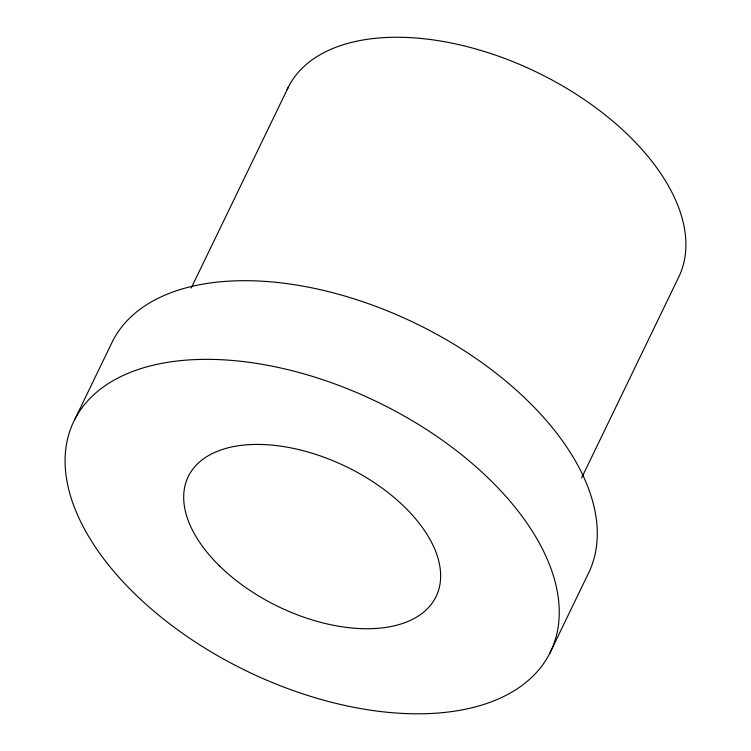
<?xml version="1.0" encoding="UTF-8"?>
<svg xmlns="http://www.w3.org/2000/svg" width="751" height="751" viewBox="0 0 751 751"><rect width="100%" height="100%" fill="white"/><g stroke="black" fill="none" stroke-linecap="round" stroke-linejoin="round"><path stroke-width="1.13" d="M74.753 419.49L112.781 340.823A264.737 149.571 25.8 0 1 418.617 324.873A264.737 149.571 25.8 0 1 587.62 575.003L549.591 653.67A264.737 149.571 25.8 0 1 134.204 593.252A264.737 149.571 25.8 0 1 252.711 362.817A264.737 149.571 25.8 0 1 549.591 653.67M191.214 288.055L288.619 86.572M581.593 477.974L677.984 278.602A217.086 122.648 25.8 0 0 536.683 72.162A217.086 122.648 25.8 0 0 287.126 89.641M219.63 566.047A137.668 77.775 25.8 0 0 435.627 597.467A137.668 77.775 25.8 0 0 281.25 446.225A137.668 77.775 25.8 0 0 219.63 566.047"/></g></svg>
